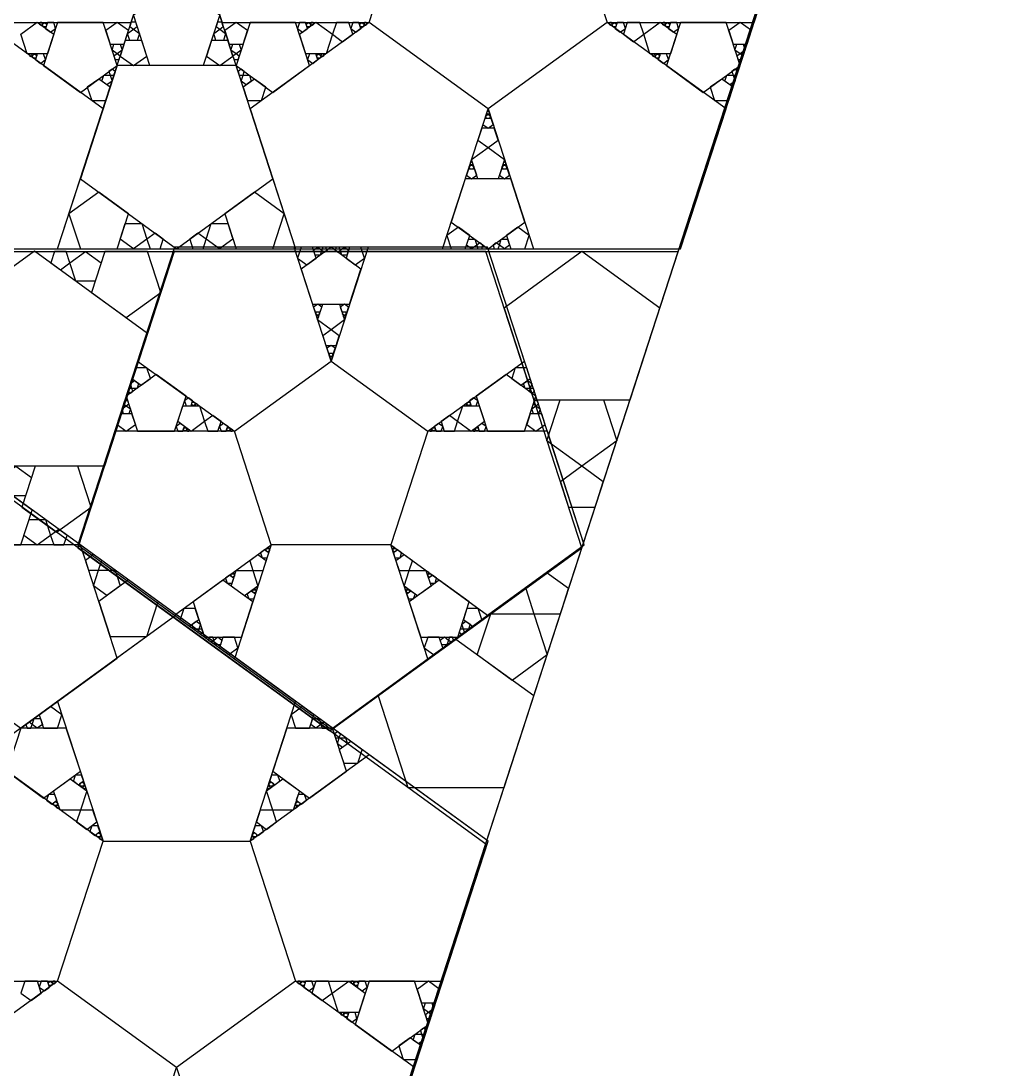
# Model space of a CAD drawing. Header units: inches. Extents: x -578 to 126, y -85 to 118.
# Drawn here: x -204.6 to -188.08, y -3.55 to 14.28 of the extents above; entities that cross this region are included whole.
import ezdxf

# ---------------------------------------------------------------- set-up
doc = ezdxf.new("R2010")
doc.units = ezdxf.units.IN
doc.header["$MEASUREMENT"] = 0
doc.layers.add('drawing', color=7, linetype='Continuous')

msp = doc.modelspace()

# ---------------------------------------------------------------- linework, layer by layer
for points in [[(-197.903, 16.635), (-195.4, 16.635), (-194.627, 14.255), (-196.651, 12.784), (-198.676, 14.255)], [(-199.322, 8.494), (-197.677, 7.298), (-198.305, 5.364), (-200.34, 5.364), (-200.968, 7.298)], [(-203.976, -2.057), (-203.203, 0.323), (-200.7, 0.323), (-199.927, -2.057), (-201.951, -3.528)]]:
    msp.add_lwpolyline(points, close=True)
at = {"layer": 'drawing'}
for points in [[(-283.222, 95.766), (-378.328, 26.668), (-342.001, -85.135), (-224.444, -85.135), (-188.117, 26.668)], [(-246.895, -16.037), (-201.992, -16.037), (-188.117, 26.668), (-224.444, 53.061), (-260.771, 26.668)], [(-246.895, -16.037), (-201.993, -16.037), (-188.117, 26.668), (-224.444, 53.061), (-260.771, 26.668)], [(-210.568, 10.356), (-193.417, 10.356), (-188.117, 26.668), (-201.993, 36.749), (-215.868, 26.668)], [(-201.951, 36.798), (-215.827, 26.716), (-210.527, 10.404), (-193.376, 10.404), (-188.076, 26.716)], [(-207.252, 20.486), (-212.552, 16.635), (-210.527, 10.404), (-203.976, 10.404), (-201.951, 16.635)], [(-207.252, 20.486), (-212.552, 16.635), (-210.527, 10.404), (-203.976, 10.404), (-201.951, 16.635)], [(-201.951, 16.635), (-199.927, 10.404), (-193.376, 10.404), (-191.351, 16.635), (-196.651, 20.486)], [(-201.951, 16.635), (-199.927, 10.404), (-193.376, 10.404), (-191.351, 16.635), (-196.651, 20.486)], [(-205.227, 14.255), (-202.725, 14.255), (-201.951, 16.635), (-203.976, 18.106), (-206, 16.635)], [(-197.903, 16.635), (-199.927, 18.106), (-201.951, 16.635), (-201.178, 14.255), (-198.676, 14.255)], [(-194.627, 14.255), (-192.125, 14.255), (-191.351, 16.635), (-193.376, 18.106), (-195.4, 16.635)], [(-202.687, 14.384), (-201.951, 14.919), (-201.216, 14.384), (-201.497, 13.52), (-202.406, 13.52)], [(-207.252, 12.784), (-206.478, 10.404), (-203.976, 10.404), (-203.203, 12.784), (-205.227, 14.255)], [(-204.496, 13.722), (-204.604, 14.052), (-204.323, 14.257), (-204.042, 14.052), (-204.149, 13.722)], [(-204.258, 14.21), (-204.235, 14.227), (-204.244, 14.255), (-204.273, 14.255), (-204.282, 14.227)], [(-204.22, 14.182), (-204.235, 14.227), (-204.196, 14.255), (-204.157, 14.227), (-204.172, 14.182)], [(-203.589, 13.065), (-202.964, 13.52), (-203.203, 14.255), (-203.976, 14.255), (-204.215, 13.52)], [(-203.589, 13.065), (-202.964, 13.52), (-203.203, 14.255), (-203.976, 14.255), (-204.215, 13.52)], [(-204.095, 14.091), (-204.009, 14.154), (-204.042, 14.255), (-204.148, 14.255), (-204.181, 14.154)], [(-202.77, 14.115), (-202.964, 14.255), (-203.157, 14.115), (-203.083, 13.887), (-202.844, 13.887)], [(-202.786, 14.068), (-202.685, 14.141), (-202.584, 14.068), (-202.622, 13.949), (-202.747, 13.949)], [(-202.747, 14.186), (-202.685, 14.141), (-202.623, 14.186), (-202.646, 14.259), (-202.723, 14.259)], [(-201.319, 14.068), (-201.218, 14.141), (-201.117, 14.068), (-201.155, 13.949), (-201.281, 13.949)], [(-201.28, 14.186), (-201.218, 14.141), (-201.156, 14.186), (-201.18, 14.259), (-201.256, 14.259)], [(-200.746, 14.115), (-200.939, 14.255), (-201.133, 14.115), (-201.059, 13.887), (-200.82, 13.887)], [(-200.7, 14.255), (-200.939, 13.52), (-200.314, 13.065), (-199.688, 13.52), (-199.927, 14.255)], [(-198.676, 14.255), (-200.7, 12.784), (-199.927, 10.404), (-197.425, 10.404), (-196.651, 12.784)], [(-199.861, 14.255), (-199.894, 14.154), (-199.808, 14.091), (-199.722, 14.154), (-199.755, 14.255)], [(-199.58, 14.257), (-199.299, 14.052), (-199.407, 13.722), (-199.754, 13.722), (-199.861, 14.052)], [(-199.707, 14.255), (-199.668, 14.227), (-199.683, 14.182), (-199.731, 14.182), (-199.746, 14.227)], [(-199.659, 14.255), (-199.668, 14.227), (-199.644, 14.21), (-199.621, 14.227), (-199.63, 14.255)], [(-199.233, 14.255), (-199.299, 14.052), (-199.127, 13.927), (-198.955, 14.052), (-199.02, 14.255)], [(-198.955, 14.255), (-198.987, 14.154), (-198.901, 14.091), (-198.815, 14.154), (-198.848, 14.255)], [(-198.8, 14.255), (-198.762, 14.227), (-198.776, 14.182), (-198.824, 14.182), (-198.839, 14.227)], [(-198.753, 14.255), (-198.762, 14.227), (-198.738, 14.21), (-198.714, 14.227), (-198.723, 14.255)], [(-196.651, 12.784), (-195.878, 10.404), (-193.376, 10.404), (-192.602, 12.784), (-194.627, 14.255)], [(-194.565, 14.21), (-194.541, 14.227), (-194.55, 14.255), (-194.579, 14.255), (-194.589, 14.227)], [(-194.526, 14.182), (-194.541, 14.227), (-194.502, 14.255), (-194.464, 14.227), (-194.478, 14.182)], [(-194.401, 14.091), (-194.315, 14.154), (-194.348, 14.255), (-194.455, 14.255), (-194.488, 14.154)], [(-194.176, 13.927), (-194.003, 14.052), (-194.069, 14.255), (-194.282, 14.255), (-194.348, 14.052)], [(-193.896, 13.722), (-194.003, 14.052), (-193.723, 14.257), (-193.442, 14.052), (-193.549, 13.722)], [(-193.658, 14.21), (-193.635, 14.227), (-193.644, 14.255), (-193.673, 14.255), (-193.682, 14.227)], [(-193.62, 14.182), (-193.635, 14.227), (-193.596, 14.255), (-193.557, 14.227), (-193.572, 14.182)], [(-192.989, 13.065), (-192.364, 13.52), (-192.602, 14.255), (-193.376, 14.255), (-193.615, 13.52)], [(-192.989, 13.065), (-192.364, 13.52), (-192.602, 14.255), (-193.376, 14.255), (-193.615, 13.52)], [(-193.495, 14.091), (-193.409, 14.154), (-193.442, 14.255), (-193.548, 14.255), (-193.581, 14.154)], [(-192.17, 14.115), (-192.364, 14.255), (-192.557, 14.115), (-192.483, 13.887), (-192.244, 13.887)], [(-202.91, 13.683), (-202.685, 13.52), (-202.459, 13.683), (-202.545, 13.949), (-202.824, 13.949)], [(-201.444, 13.683), (-201.218, 13.52), (-200.992, 13.683), (-201.079, 13.949), (-201.357, 13.949)], [(-202.877, 13.785), (-202.964, 13.722), (-203.05, 13.785), (-203.017, 13.887), (-202.91, 13.887)], [(-200.852, 13.785), (-200.939, 13.722), (-201.026, 13.785), (-200.993, 13.887), (-200.886, 13.887)], [(-192.277, 13.785), (-192.364, 13.722), (-192.45, 13.785), (-192.417, 13.887), (-192.31, 13.887)], [(-204.432, 13.677), (-204.408, 13.694), (-204.417, 13.722), (-204.446, 13.722), (-204.455, 13.694)], [(-204.393, 13.649), (-204.408, 13.694), (-204.369, 13.722), (-204.33, 13.694), (-204.345, 13.649)], [(-204.268, 13.558), (-204.182, 13.621), (-204.215, 13.722), (-204.321, 13.722), (-204.354, 13.621)], [(-202.91, 13.683), (-202.964, 13.722), (-203.017, 13.683), (-202.997, 13.621), (-202.931, 13.621)], [(-200.886, 13.683), (-200.939, 13.722), (-200.993, 13.683), (-200.972, 13.621), (-200.906, 13.621)], [(-199.688, 13.722), (-199.721, 13.621), (-199.635, 13.558), (-199.549, 13.621), (-199.582, 13.722)], [(-199.534, 13.722), (-199.495, 13.694), (-199.51, 13.649), (-199.558, 13.649), (-199.572, 13.694)], [(-199.486, 13.722), (-199.495, 13.694), (-199.471, 13.677), (-199.448, 13.694), (-199.457, 13.722)], [(-193.831, 13.677), (-193.808, 13.694), (-193.817, 13.722), (-193.846, 13.722), (-193.855, 13.694)], [(-193.793, 13.649), (-193.808, 13.694), (-193.769, 13.722), (-193.73, 13.694), (-193.745, 13.649)], [(-193.668, 13.558), (-193.582, 13.621), (-193.615, 13.722), (-193.721, 13.722), (-193.754, 13.621)], [(-192.31, 13.683), (-192.364, 13.722), (-192.417, 13.683), (-192.396, 13.621), (-192.331, 13.621)], [(-203.589, 11.594), (-201.951, 10.404), (-200.314, 11.594), (-200.939, 13.52), (-202.964, 13.52)], [(-203.589, 11.594), (-201.951, 10.404), (-200.314, 11.594), (-200.939, 13.52), (-202.964, 13.52)], [(-203.103, 13.418), (-203.083, 13.356), (-203.017, 13.356), (-202.997, 13.418), (-203.05, 13.457)], [(-200.886, 13.356), (-200.82, 13.356), (-200.8, 13.418), (-200.853, 13.457), (-200.906, 13.418)], [(-192.503, 13.418), (-192.483, 13.356), (-192.417, 13.356), (-192.396, 13.418), (-192.45, 13.457)], [(-203.47, 13.152), (-203.396, 12.925), (-203.157, 12.925), (-203.083, 13.152), (-203.276, 13.292)], [(-203.19, 13.356), (-203.083, 13.356), (-203.05, 13.254), (-203.136, 13.191), (-203.223, 13.254)], [(-200.853, 13.254), (-200.82, 13.356), (-200.713, 13.356), (-200.68, 13.254), (-200.767, 13.191)], [(-200.746, 12.925), (-200.507, 12.925), (-200.433, 13.152), (-200.626, 13.292), (-200.82, 13.152)], [(-192.87, 13.152), (-192.796, 12.925), (-192.557, 12.925), (-192.483, 13.152), (-192.676, 13.292)], [(-192.59, 13.356), (-192.483, 13.356), (-192.449, 13.254), (-192.536, 13.191), (-192.623, 13.254)], [(-196.69, 12.666), (-196.651, 12.694), (-196.613, 12.666), (-196.627, 12.62), (-196.675, 12.62)], [(-196.675, 12.711), (-196.651, 12.694), (-196.628, 12.711), (-196.637, 12.739), (-196.666, 12.739)], [(-196.738, 12.519), (-196.651, 12.456), (-196.565, 12.519), (-196.598, 12.62), (-196.705, 12.62)], [(-196.824, 12.254), (-196.651, 12.129), (-196.479, 12.254), (-196.545, 12.456), (-196.758, 12.456)], [(-196.932, 11.924), (-196.651, 12.129), (-196.37, 11.924), (-196.478, 11.594), (-196.825, 11.594)], [(-196.97, 11.804), (-196.932, 11.832), (-196.893, 11.804), (-196.908, 11.758), (-196.955, 11.758)], [(-196.955, 11.849), (-196.932, 11.832), (-196.908, 11.849), (-196.917, 11.877), (-196.946, 11.877)], [(-196.41, 11.804), (-196.371, 11.832), (-196.333, 11.804), (-196.347, 11.758), (-196.395, 11.758)], [(-196.395, 11.849), (-196.371, 11.832), (-196.348, 11.849), (-196.357, 11.877), (-196.386, 11.877)], [(-197.277, 10.859), (-196.651, 10.404), (-196.026, 10.859), (-196.265, 11.594), (-197.038, 11.594)], [(-197.277, 10.859), (-196.651, 10.404), (-196.026, 10.859), (-196.265, 11.594), (-197.038, 11.594)], [(-197.018, 11.657), (-196.932, 11.594), (-196.845, 11.657), (-196.878, 11.758), (-196.985, 11.758)], [(-196.457, 11.657), (-196.371, 11.594), (-196.285, 11.657), (-196.318, 11.758), (-196.424, 11.758)], [(-203.276, 11.367), (-203.783, 10.999), (-203.589, 10.404), (-202.964, 10.404), (-202.77, 10.999)], [(-200.314, 10.404), (-200.12, 10.999), (-200.626, 11.367), (-201.133, 10.999), (-200.939, 10.404)], [(-202.543, 10.835), (-202.456, 10.568), (-202.683, 10.403), (-202.91, 10.568), (-202.824, 10.835)], [(-201.22, 10.403), (-201.447, 10.568), (-201.36, 10.835), (-201.079, 10.835), (-200.992, 10.568)], [(-197.157, 10.772), (-197.351, 10.631), (-197.277, 10.404), (-197.038, 10.404), (-196.964, 10.631)], [(-196.026, 10.404), (-195.952, 10.631), (-196.145, 10.772), (-196.339, 10.631), (-196.265, 10.404)], [(-202.316, 10.669), (-202.456, 10.568), (-202.403, 10.404), (-202.23, 10.404), (-202.177, 10.568)], [(-201.5, 10.404), (-201.447, 10.568), (-201.587, 10.669), (-201.726, 10.568), (-201.673, 10.404)], [(-196.877, 10.569), (-196.844, 10.467), (-196.931, 10.404), (-197.018, 10.467), (-196.985, 10.569)], [(-196.372, 10.404), (-196.459, 10.467), (-196.426, 10.569), (-196.318, 10.569), (-196.285, 10.467)], [(-224.444, 0.275), (-219.144, -16.037), (-201.993, -16.037), (-196.692, 0.275), (-210.568, 10.356)], [(-210.527, 10.404), (-224.403, 0.323), (-219.103, -15.989), (-201.951, -15.989), (-196.651, 0.323)], [(-205.559, 6.704), (-206.295, 8.968), (-204.369, 10.367), (-202.444, 8.968), (-203.179, 6.704)], [(-203.929, 10.047), (-203.766, 10.165), (-203.828, 10.356), (-204.029, 10.356), (-204.092, 10.165)], [(-203.665, 9.853), (-203.766, 10.165), (-203.501, 10.358), (-203.236, 10.165), (-203.337, 9.853)], [(-201.985, 10.429), (-203.631, 5.364), (-199.322, 2.233), (-195.014, 5.364), (-196.659, 10.429)], [(-199.342, 2.2), (-195.055, 5.315), (-196.692, 10.356), (-201.992, 10.356), (-203.63, 5.315)], [(-199.343, 2.2), (-195.055, 5.315), (-196.692, 10.356), (-201.993, 10.356), (-203.63, 5.315)], [(-202.809, 9.233), (-202.218, 9.662), (-202.444, 10.356), (-203.174, 10.356), (-203.399, 9.662)], [(-199.322, 8.494), (-199.951, 10.429), (-201.985, 10.429), (-202.614, 8.494), (-200.968, 7.298)], [(-199.831, 10.429), (-199.891, 10.244), (-199.734, 10.13), (-199.577, 10.244), (-199.637, 10.429)], [(-198.814, 10.059), (-199.322, 10.429), (-199.831, 10.059), (-199.637, 9.461), (-199.008, 9.461)], [(-198.814, 10.059), (-199.322, 10.429), (-199.831, 10.059), (-199.637, 9.461), (-199.008, 9.461)], [(-199.55, 10.429), (-199.479, 10.378), (-199.506, 10.295), (-199.593, 10.295), (-199.62, 10.378)], [(-199.463, 10.429), (-199.479, 10.378), (-199.436, 10.346), (-199.392, 10.378), (-199.409, 10.429)], [(-197.677, 7.298), (-196.031, 8.494), (-196.659, 10.429), (-198.694, 10.429), (-199.322, 8.494)], [(-199.209, 10.346), (-199.166, 10.378), (-199.182, 10.429), (-199.236, 10.429), (-199.252, 10.378)], [(-199.139, 10.295), (-199.166, 10.378), (-199.095, 10.429), (-199.025, 10.378), (-199.052, 10.295)], [(-198.911, 10.13), (-198.754, 10.244), (-198.814, 10.429), (-199.008, 10.429), (-199.068, 10.244)], [(-196.791, 10.506), (-196.844, 10.467), (-196.824, 10.404), (-196.758, 10.404), (-196.738, 10.467)], [(-196.479, 10.404), (-196.459, 10.467), (-196.512, 10.506), (-196.565, 10.467), (-196.545, 10.404)], [(-193.73, 9.393), (-195.055, 10.356), (-196.38, 9.393), (-195.874, 7.836), (-194.236, 7.836)], [(-199.48, 9.411), (-199.55, 9.461), (-199.62, 9.411), (-199.593, 9.328), (-199.507, 9.328)], [(-199.094, 9.193), (-199.322, 9.027), (-199.551, 9.193), (-199.464, 9.461), (-199.181, 9.461)], [(-199.025, 9.411), (-199.095, 9.461), (-199.165, 9.411), (-199.138, 9.328), (-199.051, 9.328)], [(-199.519, 9.291), (-199.55, 9.268), (-199.582, 9.291), (-199.57, 9.328), (-199.531, 9.328)], [(-199.063, 9.291), (-199.095, 9.268), (-199.126, 9.291), (-199.114, 9.328), (-199.075, 9.328)], [(-199.531, 9.254), (-199.55, 9.268), (-199.569, 9.254), (-199.562, 9.232), (-199.538, 9.232)], [(-199.075, 9.254), (-199.095, 9.268), (-199.114, 9.254), (-199.107, 9.232), (-199.083, 9.232)], [(-199.182, 8.925), (-199.322, 9.027), (-199.463, 8.925), (-199.409, 8.76), (-199.236, 8.76)], [(-199.252, 8.71), (-199.322, 8.76), (-199.392, 8.71), (-199.366, 8.627), (-199.279, 8.627)], [(-199.291, 8.59), (-199.322, 8.567), (-199.354, 8.59), (-199.342, 8.627), (-199.303, 8.627)], [(-199.303, 8.553), (-199.322, 8.567), (-199.342, 8.553), (-199.334, 8.531), (-199.311, 8.531)], [(-202.3, 8.266), (-202.808, 7.896), (-202.614, 7.298), (-201.985, 7.298), (-201.791, 7.896)], [(-202.397, 8.195), (-202.457, 8.38), (-202.651, 8.38), (-202.711, 8.195), (-202.554, 8.081)], [(-196.031, 7.298), (-195.837, 7.896), (-196.345, 8.266), (-196.854, 7.896), (-196.659, 7.298)], [(-196.031, 7.298), (-195.837, 7.896), (-196.345, 8.266), (-196.854, 7.896), (-196.659, 7.298)], [(-195.994, 8.38), (-196.188, 8.38), (-196.248, 8.195), (-196.091, 8.081), (-195.934, 8.195)], [(-202.695, 7.979), (-202.712, 8.029), (-202.765, 8.029), (-202.782, 7.979), (-202.738, 7.947)], [(-202.624, 8.029), (-202.712, 8.029), (-202.738, 8.112), (-202.668, 8.164), (-202.597, 8.112)], [(-195.906, 8.112), (-195.933, 8.029), (-196.021, 8.029), (-196.048, 8.112), (-195.977, 8.164)], [(-195.88, 8.029), (-195.933, 8.029), (-195.95, 7.979), (-195.907, 7.947), (-195.863, 7.979)], [(-201.748, 7.865), (-201.818, 7.814), (-201.791, 7.732), (-201.705, 7.732), (-201.678, 7.814)], [(-196.854, 7.732), (-196.827, 7.814), (-196.897, 7.865), (-196.967, 7.814), (-196.94, 7.732)], [(-202.879, 7.68), (-202.808, 7.732), (-202.738, 7.68), (-202.765, 7.597), (-202.852, 7.597)], [(-202.852, 7.763), (-202.808, 7.732), (-202.765, 7.763), (-202.782, 7.814), (-202.835, 7.814)], [(-201.562, 7.732), (-201.475, 7.463), (-201.704, 7.297), (-201.932, 7.463), (-201.845, 7.732)], [(-201.646, 7.791), (-201.634, 7.754), (-201.666, 7.731), (-201.697, 7.754), (-201.685, 7.791)], [(-201.615, 7.768), (-201.634, 7.754), (-201.627, 7.732), (-201.603, 7.732), (-201.596, 7.754)], [(-196.941, 7.297), (-197.17, 7.463), (-197.083, 7.732), (-196.8, 7.732), (-196.713, 7.463)], [(-197.018, 7.732), (-197.011, 7.754), (-197.03, 7.768), (-197.049, 7.754), (-197.042, 7.732)], [(-196.979, 7.731), (-197.011, 7.754), (-196.999, 7.791), (-196.96, 7.791), (-196.948, 7.754)], [(-195.907, 7.68), (-195.837, 7.732), (-195.766, 7.68), (-195.793, 7.597), (-195.88, 7.597)], [(-195.88, 7.763), (-195.837, 7.732), (-195.793, 7.763), (-195.81, 7.814), (-195.863, 7.814)], [(-194.46, 7.136), (-195.055, 6.704), (-195.65, 7.136), (-195.422, 7.836), (-194.687, 7.836)], [(-202.965, 7.413), (-202.808, 7.298), (-202.651, 7.413), (-202.711, 7.597), (-202.905, 7.597)], [(-201.335, 7.565), (-201.475, 7.463), (-201.422, 7.298), (-201.248, 7.298), (-201.195, 7.463)], [(-197.223, 7.298), (-197.17, 7.463), (-197.31, 7.565), (-197.45, 7.463), (-197.397, 7.298)], [(-195.994, 7.413), (-195.837, 7.298), (-195.679, 7.413), (-195.739, 7.597), (-195.934, 7.597)], [(-201.889, 7.432), (-201.959, 7.381), (-201.932, 7.298), (-201.845, 7.298), (-201.819, 7.381)], [(-201.787, 7.358), (-201.775, 7.321), (-201.807, 7.298), (-201.838, 7.321), (-201.826, 7.358)], [(-201.756, 7.335), (-201.775, 7.321), (-201.768, 7.298), (-201.744, 7.298), (-201.736, 7.321)], [(-201.152, 7.432), (-201.222, 7.381), (-201.195, 7.298), (-201.108, 7.298), (-201.082, 7.381)], [(-201.05, 7.358), (-201.038, 7.321), (-201.069, 7.298), (-201.101, 7.321), (-201.089, 7.358)], [(-201.019, 7.335), (-201.038, 7.321), (-201.031, 7.298), (-201.007, 7.298), (-200.999, 7.321)], [(-197.614, 7.298), (-197.607, 7.321), (-197.626, 7.335), (-197.645, 7.321), (-197.638, 7.298)], [(-197.575, 7.298), (-197.607, 7.321), (-197.595, 7.358), (-197.556, 7.358), (-197.544, 7.321)], [(-197.45, 7.298), (-197.423, 7.381), (-197.493, 7.432), (-197.563, 7.381), (-197.537, 7.298)], [(-196.877, 7.298), (-196.87, 7.321), (-196.889, 7.335), (-196.908, 7.321), (-196.901, 7.298)], [(-196.838, 7.298), (-196.87, 7.321), (-196.858, 7.358), (-196.819, 7.358), (-196.807, 7.321)], [(-196.713, 7.298), (-196.686, 7.381), (-196.756, 7.432), (-196.826, 7.381), (-196.8, 7.298)], [(-200.968, 7.298), (-203.003, 7.298), (-203.631, 5.364), (-201.985, 4.168), (-200.34, 5.364)], [(-198.305, 5.364), (-196.659, 4.168), (-195.014, 5.364), (-195.642, 7.298), (-197.677, 7.298)], [(-204.852, 6.201), (-204.953, 6.513), (-204.688, 6.705), (-204.422, 6.513), (-204.524, 6.201)], [(-203.995, 5.581), (-203.405, 6.01), (-203.63, 6.704), (-204.36, 6.704), (-204.586, 6.01)], [(-194.69, 6.439), (-195.055, 6.704), (-195.42, 6.439), (-195.28, 6.01), (-194.829, 6.01)], [(-204.914, 6.326), (-205.42, 5.959), (-205.227, 5.364), (-204.601, 5.364), (-204.408, 5.959)], [(-204.18, 5.795), (-204.094, 5.527), (-204.321, 5.362), (-204.548, 5.527), (-204.461, 5.795)], [(-203.954, 5.629), (-204.094, 5.527), (-204.04, 5.364), (-203.868, 5.364), (-203.815, 5.527)], [(-202.964, 3.438), (-203.589, 5.364), (-205.614, 5.364), (-206.239, 3.438), (-204.601, 2.248)], [(-202.964, 3.438), (-203.589, 5.364), (-205.614, 5.364), (-206.239, 3.438), (-204.601, 2.248)], [(-200.34, 5.364), (-200.968, 3.429), (-199.322, 2.233), (-197.677, 3.429), (-198.305, 5.364)], [(-203.45, 4.935), (-203.278, 4.935), (-203.224, 5.098), (-203.364, 5.2), (-203.503, 5.098)], [(-200.706, 5.097), (-200.653, 4.932), (-200.48, 4.932), (-200.426, 5.097), (-200.566, 5.199)], [(-200.523, 5.23), (-200.496, 5.148), (-200.41, 5.148), (-200.383, 5.23), (-200.453, 5.281)], [(-200.422, 5.304), (-200.383, 5.304), (-200.371, 5.267), (-200.402, 5.244), (-200.434, 5.267)], [(-200.39, 5.327), (-200.383, 5.304), (-200.359, 5.304), (-200.352, 5.327), (-200.371, 5.341)], [(-198.286, 5.304), (-198.262, 5.304), (-198.255, 5.327), (-198.274, 5.341), (-198.293, 5.327)], [(-198.274, 5.267), (-198.262, 5.304), (-198.223, 5.304), (-198.211, 5.267), (-198.243, 5.244)], [(-198.235, 5.148), (-198.149, 5.148), (-198.122, 5.23), (-198.192, 5.281), (-198.262, 5.23)], [(-198.165, 4.932), (-197.992, 4.932), (-197.938, 5.097), (-198.079, 5.199), (-198.219, 5.097)], [(-203.364, 4.667), (-203.278, 4.935), (-202.997, 4.935), (-202.91, 4.667), (-203.137, 4.502)], [(-201.119, 4.797), (-201.092, 4.715), (-201.006, 4.715), (-200.979, 4.797), (-201.049, 4.848)], [(-201.018, 4.871), (-200.979, 4.871), (-200.967, 4.834), (-200.998, 4.811), (-201.03, 4.834)], [(-200.935, 4.932), (-200.653, 4.932), (-200.566, 4.664), (-200.794, 4.498), (-201.022, 4.664)], [(-200.986, 4.894), (-200.979, 4.871), (-200.955, 4.871), (-200.948, 4.894), (-200.967, 4.908)], [(-198.079, 4.664), (-197.992, 4.932), (-197.71, 4.932), (-197.622, 4.664), (-197.851, 4.498)], [(-197.69, 4.871), (-197.666, 4.871), (-197.659, 4.894), (-197.678, 4.908), (-197.697, 4.894)], [(-197.678, 4.834), (-197.666, 4.871), (-197.627, 4.871), (-197.615, 4.834), (-197.646, 4.811)], [(-197.639, 4.715), (-197.552, 4.715), (-197.526, 4.797), (-197.596, 4.848), (-197.666, 4.797)], [(-196.01, 4.621), (-195.871, 4.192), (-195.419, 4.192), (-195.28, 4.621), (-195.645, 4.887)], [(-203.083, 3.806), (-202.458, 3.806), (-202.264, 4.401), (-202.77, 4.769), (-203.276, 4.401)], [(-201.671, 4.396), (-201.477, 3.798), (-200.848, 3.798), (-200.654, 4.396), (-201.163, 4.766)], [(-201.671, 4.396), (-201.477, 3.798), (-200.848, 3.798), (-200.654, 4.396), (-201.163, 4.766)], [(-200.618, 4.626), (-200.61, 4.603), (-200.587, 4.603), (-200.579, 4.626), (-200.599, 4.64)], [(-198.058, 4.603), (-198.034, 4.603), (-198.027, 4.626), (-198.046, 4.64), (-198.066, 4.626)], [(-197.797, 3.798), (-197.168, 3.798), (-196.974, 4.396), (-197.482, 4.766), (-197.991, 4.396)], [(-197.797, 3.798), (-197.168, 3.798), (-196.974, 4.396), (-197.482, 4.766), (-197.991, 4.396)], [(-200.751, 4.529), (-200.724, 4.447), (-200.637, 4.447), (-200.611, 4.529), (-200.681, 4.58)], [(-200.649, 4.603), (-200.61, 4.603), (-200.598, 4.566), (-200.63, 4.543), (-200.661, 4.566)], [(-198.046, 4.566), (-198.034, 4.603), (-197.996, 4.603), (-197.983, 4.566), (-198.015, 4.543)], [(-198.007, 4.447), (-197.921, 4.447), (-197.894, 4.529), (-197.964, 4.58), (-198.034, 4.529)], [(-201.634, 4.282), (-201.828, 4.282), (-201.888, 4.097), (-201.731, 3.983), (-201.574, 4.097)], [(-196.757, 4.097), (-196.817, 4.282), (-197.011, 4.282), (-197.071, 4.097), (-196.914, 3.983)], [(-205.227, -5.908), (-198.676, -5.908), (-196.651, 0.323), (-201.951, 4.174), (-207.252, 0.323)], [(-205.227, -5.908), (-198.676, -5.908), (-196.651, 0.323), (-201.951, 4.174), (-207.252, 0.323)], [(-200.7, 0.323), (-199.927, 2.703), (-201.951, 4.174), (-203.976, 2.703), (-203.203, 0.323)], [(-196.606, 4.192), (-195.871, 4.192), (-195.643, 3.493), (-196.239, 3.06), (-196.834, 3.493)], [(-201.547, 4.015), (-201.574, 3.932), (-201.661, 3.932), (-201.688, 4.015), (-201.617, 4.066)], [(-201.52, 3.932), (-201.574, 3.932), (-201.59, 3.881), (-201.547, 3.849), (-201.504, 3.881)], [(-197.055, 3.881), (-197.071, 3.932), (-197.125, 3.932), (-197.141, 3.881), (-197.098, 3.849)], [(-196.984, 3.932), (-197.071, 3.932), (-197.098, 4.015), (-197.028, 4.066), (-196.957, 4.015)], [(-201.364, 3.716), (-201.32, 3.747), (-201.337, 3.798), (-201.39, 3.798), (-201.407, 3.747)], [(-201.293, 3.664), (-201.32, 3.747), (-201.25, 3.799), (-201.179, 3.747), (-201.206, 3.664)], [(-201.065, 3.499), (-200.908, 3.614), (-200.968, 3.798), (-201.163, 3.798), (-201.223, 3.614)], [(-198.524, 2.795), (-198.017, 1.238), (-196.38, 1.238), (-195.874, 2.795), (-197.199, 3.758)], [(-197.677, 3.798), (-197.737, 3.614), (-197.58, 3.499), (-197.422, 3.614), (-197.482, 3.798)], [(-197.395, 3.799), (-197.325, 3.747), (-197.352, 3.664), (-197.439, 3.664), (-197.466, 3.747)], [(-197.308, 3.798), (-197.325, 3.747), (-197.281, 3.716), (-197.238, 3.747), (-197.255, 3.798)], [(-203.976, 2.248), (-203.902, 2.476), (-204.095, 2.616), (-204.289, 2.476), (-204.215, 2.248)], [(-199.808, 2.616), (-200.001, 2.476), (-199.927, 2.248), (-199.688, 2.248), (-199.614, 2.476)], [(-204.429, 2.248), (-204.409, 2.311), (-204.462, 2.35), (-204.515, 2.311), (-204.495, 2.248)], [(-204.322, 2.248), (-204.409, 2.311), (-204.376, 2.413), (-204.268, 2.413), (-204.235, 2.311)], [(-199.527, 2.413), (-199.494, 2.311), (-199.581, 2.248), (-199.668, 2.311), (-199.635, 2.413)], [(-199.441, 2.35), (-199.494, 2.311), (-199.474, 2.248), (-199.408, 2.248), (-199.388, 2.311)], [(-203.828, 2.248), (-204.601, 2.248), (-204.84, 1.513), (-204.215, 1.058), (-203.589, 1.513)], [(-203.828, 2.248), (-204.601, 2.248), (-204.84, 1.513), (-204.215, 1.058), (-203.589, 1.513)], [(-199.062, 1.513), (-199.301, 2.248), (-200.075, 2.248), (-200.314, 1.513), (-199.688, 1.058)], [(-199.062, 1.513), (-199.301, 2.248), (-200.075, 2.248), (-200.314, 1.513), (-199.688, 1.058)], [(-199.248, 2.084), (-199.182, 2.084), (-199.162, 2.147), (-199.215, 2.186), (-199.269, 2.147)], [(-199.215, 1.982), (-199.182, 2.084), (-199.075, 2.084), (-199.042, 1.982), (-199.129, 1.919)], [(-199.108, 1.653), (-198.869, 1.653), (-198.795, 1.881), (-198.989, 2.021), (-199.182, 1.881)], [(-203.203, 0.323), (-205.227, 1.794), (-207.252, 0.323), (-206.478, -2.057), (-203.976, -2.057)], [(-199.927, -2.057), (-197.425, -2.057), (-196.651, 0.323), (-198.676, 1.794), (-200.7, 0.323)], [(-203.569, 1.45), (-203.675, 1.45), (-203.708, 1.349), (-203.622, 1.286), (-203.536, 1.349)], [(-200.195, 1.349), (-200.227, 1.45), (-200.334, 1.45), (-200.367, 1.349), (-200.281, 1.286)], [(-203.481, 1.184), (-203.588, 0.853), (-203.935, 0.853), (-204.043, 1.184), (-203.762, 1.388)], [(-203.521, 1.304), (-203.536, 1.258), (-203.584, 1.258), (-203.598, 1.304), (-203.56, 1.332)], [(-203.506, 1.258), (-203.536, 1.258), (-203.545, 1.23), (-203.521, 1.213), (-203.497, 1.23)], [(-199.968, 0.853), (-200.315, 0.853), (-200.422, 1.184), (-200.141, 1.388), (-199.86, 1.184)], [(-200.358, 1.23), (-200.367, 1.258), (-200.396, 1.258), (-200.405, 1.23), (-200.382, 1.213)], [(-200.319, 1.258), (-200.367, 1.258), (-200.382, 1.304), (-200.343, 1.332), (-200.304, 1.304)], [(-204.022, 1.121), (-204.129, 1.121), (-204.162, 1.02), (-204.075, 0.957), (-203.989, 1.02)], [(-199.741, 1.02), (-199.774, 1.121), (-199.881, 1.121), (-199.914, 1.02), (-199.827, 0.957)], [(-203.974, 0.974), (-203.989, 0.929), (-204.037, 0.929), (-204.052, 0.974), (-204.013, 1.002)], [(-203.96, 0.929), (-203.989, 0.929), (-203.998, 0.901), (-203.974, 0.884), (-203.951, 0.901)], [(-199.905, 0.901), (-199.914, 0.929), (-199.943, 0.929), (-199.952, 0.901), (-199.928, 0.884)], [(-199.866, 0.929), (-199.914, 0.929), (-199.929, 0.974), (-199.89, 1.002), (-199.851, 0.974)], [(-203.375, 0.853), (-203.588, 0.853), (-203.654, 0.651), (-203.481, 0.525), (-203.309, 0.651)], [(-200.249, 0.651), (-200.315, 0.853), (-200.528, 0.853), (-200.594, 0.651), (-200.421, 0.525)], [(-203.289, 0.588), (-203.395, 0.588), (-203.428, 0.487), (-203.342, 0.424), (-203.256, 0.487)], [(-200.475, 0.487), (-200.508, 0.588), (-200.614, 0.588), (-200.647, 0.487), (-200.561, 0.424)], [(-203.241, 0.441), (-203.256, 0.396), (-203.303, 0.396), (-203.318, 0.441), (-203.28, 0.47)], [(-203.226, 0.396), (-203.256, 0.396), (-203.265, 0.368), (-203.241, 0.351), (-203.217, 0.368)], [(-200.638, 0.368), (-200.647, 0.396), (-200.677, 0.396), (-200.686, 0.368), (-200.662, 0.351)], [(-200.599, 0.396), (-200.647, 0.396), (-200.662, 0.441), (-200.623, 0.47), (-200.585, 0.441)], [(-203.976, -2.057), (-206, -3.528), (-205.227, -5.908), (-202.725, -5.908), (-201.951, -3.528)], [(-204.534, -2.057), (-204.599, -2.26), (-204.427, -2.385), (-204.255, -2.26), (-204.32, -2.057)], [(-204.255, -2.057), (-204.288, -2.158), (-204.201, -2.221), (-204.115, -2.158), (-204.148, -2.057)], [(-204.1, -2.057), (-204.062, -2.085), (-204.077, -2.13), (-204.124, -2.13), (-204.139, -2.085)], [(-204.053, -2.057), (-204.062, -2.085), (-204.038, -2.102), (-204.014, -2.085), (-204.023, -2.057)], [(-201.951, -3.528), (-201.178, -5.908), (-198.676, -5.908), (-197.903, -3.528), (-199.927, -2.057)], [(-199.865, -2.102), (-199.841, -2.085), (-199.85, -2.057), (-199.88, -2.057), (-199.889, -2.085)], [(-199.826, -2.13), (-199.841, -2.085), (-199.802, -2.057), (-199.764, -2.085), (-199.779, -2.13)], [(-199.701, -2.221), (-199.615, -2.158), (-199.648, -2.057), (-199.755, -2.057), (-199.788, -2.158)], [(-199.476, -2.385), (-199.304, -2.26), (-199.369, -2.057), (-199.582, -2.057), (-199.648, -2.26)], [(-199.196, -2.59), (-199.304, -2.26), (-199.023, -2.055), (-198.742, -2.26), (-198.849, -2.59)], [(-198.958, -2.102), (-198.935, -2.085), (-198.944, -2.057), (-198.973, -2.057), (-198.982, -2.085)], [(-198.92, -2.13), (-198.935, -2.085), (-198.896, -2.057), (-198.857, -2.085), (-198.872, -2.13)], [(-198.289, -3.247), (-197.664, -2.792), (-197.903, -2.057), (-198.676, -2.057), (-198.915, -2.792)], [(-198.289, -3.247), (-197.664, -2.792), (-197.903, -2.057), (-198.676, -2.057), (-198.915, -2.792)], [(-198.795, -2.221), (-198.709, -2.158), (-198.742, -2.057), (-198.848, -2.057), (-198.881, -2.158)], [(-197.47, -2.197), (-197.664, -2.057), (-197.857, -2.197), (-197.783, -2.425), (-197.544, -2.425)], [(-197.577, -2.527), (-197.664, -2.59), (-197.75, -2.527), (-197.717, -2.425), (-197.61, -2.425)], [(-199.131, -2.635), (-199.108, -2.618), (-199.117, -2.59), (-199.146, -2.59), (-199.155, -2.618)], [(-199.093, -2.663), (-199.108, -2.618), (-199.069, -2.59), (-199.03, -2.618), (-199.045, -2.663)], [(-198.968, -2.754), (-198.882, -2.691), (-198.915, -2.59), (-199.021, -2.59), (-199.054, -2.691)], [(-197.61, -2.629), (-197.664, -2.59), (-197.717, -2.629), (-197.697, -2.691), (-197.631, -2.691)], [(-198.17, -3.16), (-198.096, -3.387), (-197.857, -3.387), (-197.783, -3.16), (-197.976, -3.02)], [(-197.89, -2.956), (-197.783, -2.956), (-197.749, -3.058), (-197.836, -3.121), (-197.923, -3.058)], [(-197.803, -2.894), (-197.783, -2.956), (-197.717, -2.956), (-197.696, -2.894), (-197.75, -2.855)]]:
    msp.add_lwpolyline(points, close=True, dxfattribs=at)

doc.saveas('drawing.dxf')
